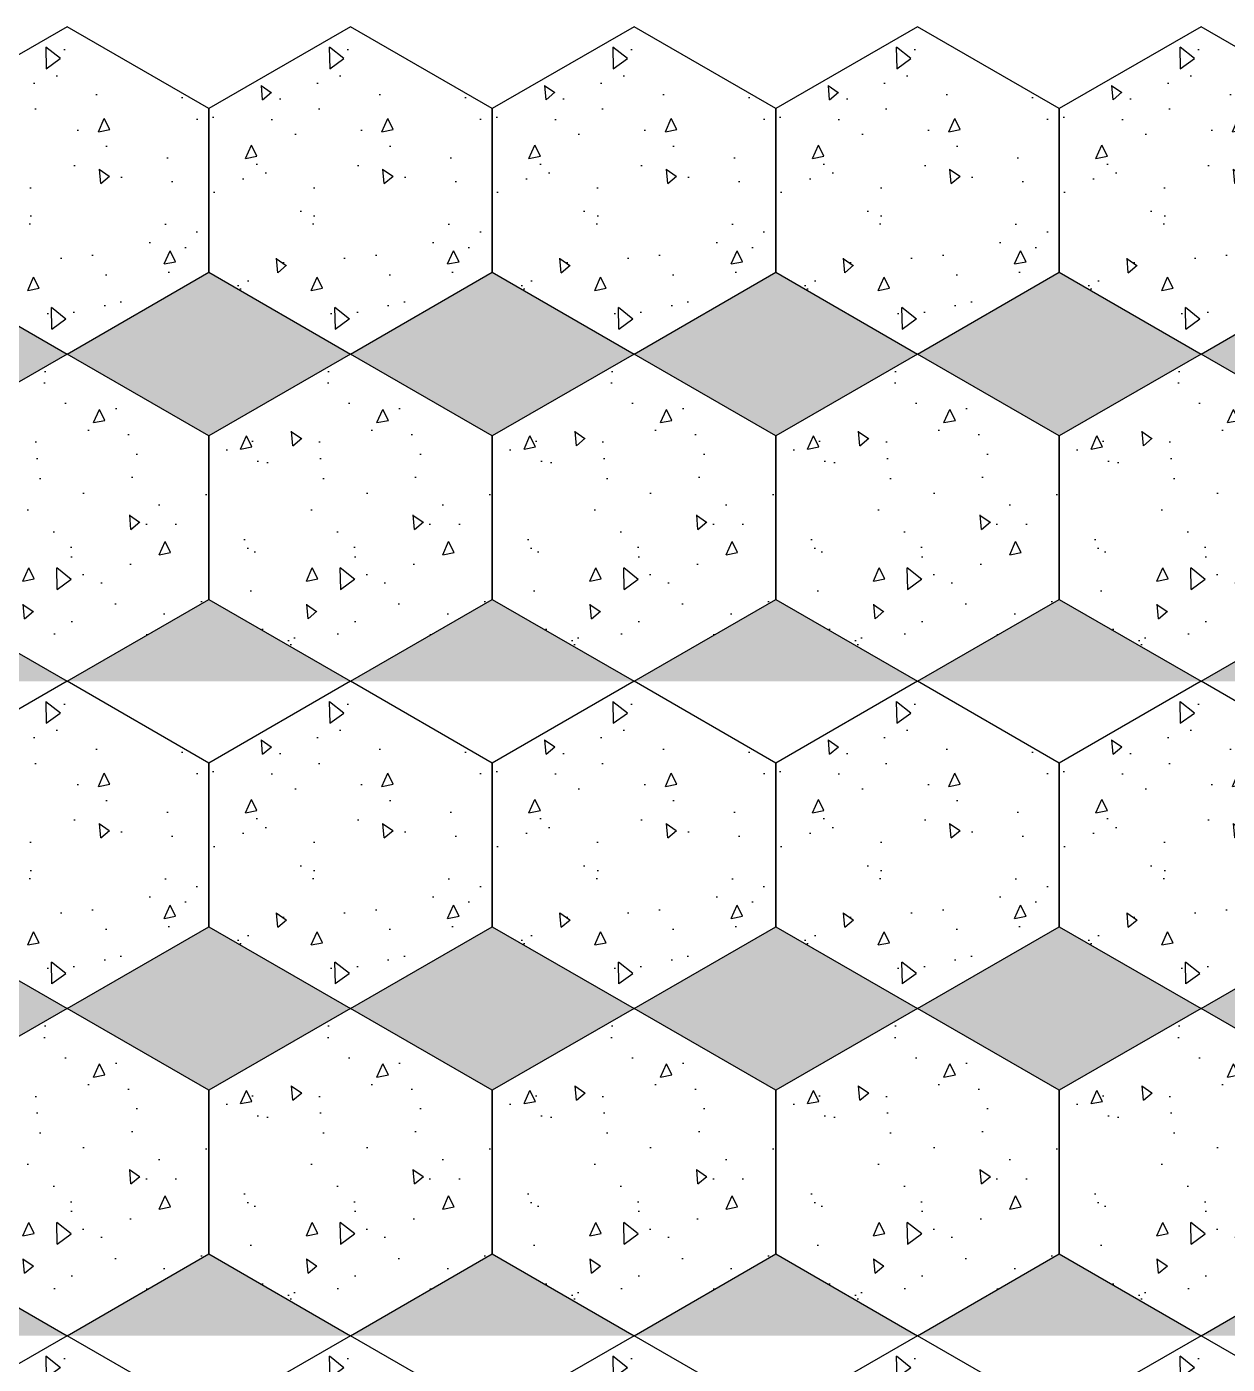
# Model space of a CAD drawing. Header units: millimetres. Extents: x 86441 to 190201, y 16532 to 98188.
# Drawn here: x 89844 to 90634, y 92223 to 93103 of the extents above; entities that cross this region are included whole.
import ezdxf

# ---------------------------------------------------------------- set-up
doc = ezdxf.new("R2010")
doc.units = ezdxf.units.MM
doc.header["$LTSCALE"] = 0.1

msp = doc.modelspace()

# ---------------------------------------------------------------- hatches: boundary and pattern name
at = {"true_color": 0xa19859, "transparency": 33554687}
h = msp.add_hatch(dxfattribs=at)
h.set_pattern_fill('AR-CONC', color=55, scale=0.5, angle=45)
h.set_pattern_definition([(95, (1492.54, 73824.57), (70.047325, 58.77669), [9.525, -104.775]), (40, (1492.54, 73824.57), (-80.00923, 55.08836), [7.62, -83.82029]), (145.45144, (1498.38, 73829.47), (-9.9619, 113.86505), [8.095, -89.04512]), (91.1842, (1474.58, 73842.53), (110.70512, 80.9767), [14.2875, -157.1625]), (141.63556, (1483.8, 73849.28), (-3.5433, 171.41338), [12.14251, -133.5678]), (36.18415, (1474.58, 73842.53), (-3.5433, 171.41338), [11.42998, -125.72987]), (66, (1488.05, 73847.024), (89.75999, 17.447575), [9.525, -104.775]), (11, (1488.05, 73847.02), (-43.26996, 86.9706), [7.62, -83.82]), (116.45145, (1495.53, 73848.48), (46.49003, 104.41817), [8.095, -89.04497]), (82.5, (1492.54, 73824.574), (-28.802735, 30.986707), [0, -82.804, 0, -85.09, 0, -84.1375]), (52.5, (1492.54, 73824.574), (-11.794864, 59.0435), [0, -48.514, 0, -80.899, 0, -32.0675]), (12.5, (1472.514, 73804.548), (49.963932, 45.913098), [0, -31.75, 0, -99.06, 0, -131.445]), (2.5, (1463.534, 73795.57), (43.381952, 61.361196), [0, -41.275, 0, -65.786, 0, -93.345])])
h.paths.add_polyline_path([(89776.71, 92725.99), (89870, 92672.13), (89963.28, 92725.99), (89963.28, 92833.71), (89870, 92887.56), (89776.71, 92833.71)])
h.paths.add_polyline_path([(89870, 92887.56), (89963.28, 92941.42), (89963.28, 93049.14), (89870, 93102.99), (89776.71, 93049.14), (89776.71, 92941.42)])
h = msp.add_hatch(dxfattribs=at)
h.set_pattern_fill('AR-CONC', color=55, scale=0.5, angle=45)
h.set_pattern_definition([(95, (1679.11, 73824.57), (70.047325, 58.77669), [9.525, -104.775]), (40, (1679.11, 73824.57), (-80.00923, 55.08836), [7.62, -83.82029]), (145.45144, (1684.945, 73829.47), (-9.9619, 113.86505), [8.095, -89.04512]), (91.1842, (1661.15, 73842.53), (110.70512, 80.9767), [14.2875, -157.1625]), (141.63556, (1670.37, 73849.28), (-3.5433, 171.41338), [12.14251, -133.5678]), (36.18415, (1661.15, 73842.53), (-3.5433, 171.41338), [11.42998, -125.72987]), (66, (1674.62, 73847.024), (89.75999, 17.447575), [9.525, -104.775]), (11, (1674.62, 73847.02), (-43.26996, 86.9706), [7.62, -83.82]), (116.45145, (1682.1, 73848.48), (46.49003, 104.41817), [8.095, -89.04497]), (82.5, (1679.108, 73824.574), (-28.802735, 30.986707), [0, -82.804, 0, -85.09, 0, -84.1375]), (52.5, (1679.11, 73824.574), (-11.794864, 59.0435), [0, -48.514, 0, -80.899, 0, -32.0675]), (12.5, (1659.082, 73804.548), (49.963932, 45.913098), [0, -31.75, 0, -99.06, 0, -131.445]), (2.5, (1650.1, 73795.57), (43.381952, 61.361196), [0, -41.275, 0, -65.786, 0, -93.345])])
h.paths.add_polyline_path([(89963.28, 92725.99), (90056.56, 92672.13), (90149.85, 92725.99), (90149.85, 92833.71), (90056.56, 92887.56), (89963.28, 92833.71)])
h.paths.add_polyline_path([(89963.28, 92941.42), (90056.56, 92887.56), (90149.85, 92941.42), (90149.85, 93049.14), (90056.56, 93102.99), (89963.28, 93049.14)])
h = msp.add_hatch(dxfattribs=at)
h.set_pattern_fill('AR-CONC', color=55, scale=0.5, angle=45)
h.set_pattern_definition([(95, (1865.676, 73824.57), (70.047325, 58.77669), [9.525, -104.775]), (40, (1865.68, 73824.57), (-80.00923, 55.08836), [7.62, -83.82029]), (145.45144, (1871.51, 73829.47), (-9.9619, 113.86505), [8.095, -89.04512]), (91.1842, (1847.72, 73842.53), (110.70512, 80.9767), [14.2875, -157.1625]), (141.63556, (1856.94, 73849.28), (-3.5433, 171.41338), [12.14251, -133.5678]), (36.18415, (1847.72, 73842.53), (-3.5433, 171.41338), [11.42998, -125.72987]), (66, (1861.185, 73847.024), (89.75999, 17.447575), [9.525, -104.775]), (11, (1861.19, 73847.02), (-43.26996, 86.9706), [7.62, -83.82]), (116.45145, (1868.665, 73848.48), (46.49003, 104.41817), [8.095, -89.04497]), (82.5, (1865.676, 73824.574), (-28.802735, 30.986707), [0, -82.804, 0, -85.09, 0, -84.1375]), (52.5, (1865.676, 73824.574), (-11.794864, 59.0435), [0, -48.514, 0, -80.899, 0, -32.0675]), (12.5, (1845.65, 73804.548), (49.963932, 45.913098), [0, -31.75, 0, -99.06, 0, -131.445]), (2.5, (1836.67, 73795.57), (43.381952, 61.361196), [0, -41.275, 0, -65.786, 0, -93.345])])
h.paths.add_polyline_path([(90149.85, 92725.99), (90243.13, 92672.13), (90336.42, 92725.99), (90336.42, 92833.71), (90243.13, 92887.56), (90149.85, 92833.71)])
h.paths.add_polyline_path([(90243.13, 92887.56), (90336.42, 92941.42), (90336.42, 93049.14), (90243.13, 93102.99), (90149.85, 93049.14), (90149.85, 92941.42)])
h = msp.add_hatch(dxfattribs=at)
h.set_pattern_fill('AR-CONC', color=55, scale=0.5, angle=45)
h.set_pattern_definition([(95, (2052.24, 73824.57), (70.047325, 58.77669), [9.525, -104.775]), (40, (2052.24, 73824.57), (-80.00923, 55.08836), [7.62, -83.82029]), (145.45144, (2058.08, 73829.47), (-9.9619, 113.86505), [8.095, -89.04512]), (91.1842, (2034.28, 73842.53), (110.70512, 80.9767), [14.2875, -157.1625]), (141.63556, (2043.51, 73849.28), (-3.5433, 171.41338), [12.14251, -133.5678]), (36.18415, (2034.28, 73842.53), (-3.5433, 171.41338), [11.42998, -125.72987]), (66, (2047.75, 73847.024), (89.75999, 17.447575), [9.525, -104.775]), (11, (2047.75, 73847.02), (-43.26996, 86.9706), [7.62, -83.82]), (116.45145, (2055.23, 73848.48), (46.49003, 104.41817), [8.095, -89.04497]), (82.5, (2052.243, 73824.574), (-28.802735, 30.986707), [0, -82.804, 0, -85.09, 0, -84.1375]), (52.5, (2052.243, 73824.574), (-11.794864, 59.0435), [0, -48.514, 0, -80.899, 0, -32.0675]), (12.5, (2032.217, 73804.548), (49.963932, 45.913098), [0, -31.75, 0, -99.06, 0, -131.445]), (2.5, (2023.237, 73795.57), (43.381952, 61.361196), [0, -41.275, 0, -65.786, 0, -93.345])])
h.paths.add_polyline_path([(90336.42, 92725.99), (90429.7, 92672.13), (90522.98, 92725.99), (90522.98, 92833.71), (90429.7, 92887.56), (90336.42, 92833.71)])
h.paths.add_polyline_path([(90336.42, 92941.42), (90429.7, 92887.56), (90522.98, 92941.42), (90522.98, 93049.14), (90429.7, 93102.99), (90336.42, 93049.14)])
h = msp.add_hatch(dxfattribs=at)
h.set_pattern_fill('AR-CONC', color=55, scale=0.5, angle=45)
h.set_pattern_definition([(95, (2238.81, 73824.57), (70.047325, 58.77669), [9.525, -104.775]), (40, (2238.81, 73824.57), (-80.00923, 55.08836), [7.62, -83.82029]), (145.45144, (2244.65, 73829.47), (-9.9619, 113.86505), [8.095, -89.04512]), (91.1842, (2220.85, 73842.53), (110.70512, 80.9767), [14.2875, -157.1625]), (141.63556, (2230.08, 73849.28), (-3.5433, 171.41338), [12.14251, -133.5678]), (36.18415, (2220.85, 73842.53), (-3.5433, 171.41338), [11.42998, -125.72987]), (66, (2234.32, 73847.024), (89.75999, 17.447575), [9.525, -104.775]), (11, (2234.32, 73847.02), (-43.26996, 86.9706), [7.62, -83.82]), (116.45145, (2241.8, 73848.48), (46.49003, 104.41817), [8.095, -89.04497]), (82.5, (2238.81, 73824.574), (-28.802735, 30.986707), [0, -82.804, 0, -85.09, 0, -84.1375]), (52.5, (2238.81, 73824.574), (-11.794864, 59.0435), [0, -48.514, 0, -80.899, 0, -32.0675]), (12.5, (2218.785, 73804.548), (49.963932, 45.913098), [0, -31.75, 0, -99.06, 0, -131.445]), (2.5, (2209.804, 73795.57), (43.381952, 61.361196), [0, -41.275, 0, -65.786, 0, -93.345])])
h.paths.add_polyline_path([(90522.98, 92725.99), (90616.27, 92672.13), (90709.55, 92725.99), (90709.55, 92833.71), (90616.27, 92887.56), (90522.98, 92833.71)])
h.paths.add_polyline_path([(90616.27, 92887.56), (90709.55, 92941.42), (90709.55, 93049.14), (90616.27, 93102.99), (90522.98, 93049.14), (90522.98, 92941.42)])
at = {"true_color": 0xffffff, "transparency": 33554687}
h = msp.add_hatch(color=7, dxfattribs=at)
h.dxf.hatch_style = 1
h.set_gradient(color1=(114, 89, 52), color2=(161, 152, 89))
h.paths.add_polyline_path([(89776.71, 92941.42), (89683.43, 92887.56), (89776.71, 92833.71), (89870, 92887.56)])
h.paths.add_polyline_path([(89776.71, 92725.99), (89683.43, 92672.13), (89870, 92672.13)])
h = msp.add_hatch(color=7, dxfattribs=at)
h.dxf.hatch_style = 1
h.set_gradient(color1=(114, 89, 52), color2=(161, 152, 89))
h.paths.add_polyline_path([(90056.56, 92887.56), (89963.28, 92941.42), (89870, 92887.56), (89963.28, 92833.71)])
h.paths.add_polyline_path([(89963.28, 92725.99), (89870, 92672.13), (90056.56, 92672.13)])
h = msp.add_hatch(color=7, dxfattribs=at)
h.dxf.hatch_style = 1
h.set_gradient(color1=(114, 89, 52), color2=(161, 152, 89))
h.paths.add_polyline_path([(90149.85, 92941.42), (90056.56, 92887.56), (90149.85, 92833.71), (90243.13, 92887.56)])
h.paths.add_polyline_path([(90149.85, 92725.99), (90056.56, 92672.13), (90243.13, 92672.13)])
h = msp.add_hatch(color=7, dxfattribs=at)
h.dxf.hatch_style = 1
h.set_gradient(color1=(114, 89, 52), color2=(161, 152, 89))
h.paths.add_polyline_path([(90429.7, 92887.56), (90336.42, 92941.42), (90243.13, 92887.56), (90336.42, 92833.71)])
h.paths.add_polyline_path([(90336.42, 92725.99), (90243.13, 92672.13), (90429.7, 92672.13)])
h = msp.add_hatch(color=7, dxfattribs=at)
h.dxf.hatch_style = 1
h.set_gradient(color1=(114, 89, 52), color2=(161, 152, 89))
h.paths.add_polyline_path([(90522.98, 92941.42), (90429.7, 92887.56), (90522.98, 92833.71), (90616.27, 92887.56)])
h.paths.add_polyline_path([(90522.98, 92725.99), (90429.7, 92672.13), (90616.27, 92672.13)])
h = msp.add_hatch(color=7, dxfattribs=at)
h.dxf.hatch_style = 1
h.set_gradient(color1=(114, 89, 52), color2=(161, 152, 89))
h.paths.add_polyline_path([(90802.83, 92887.56), (90709.55, 92941.42), (90616.27, 92887.56), (90709.55, 92833.71)])
h.paths.add_polyline_path([(90709.55, 92725.99), (90616.27, 92672.13), (90802.83, 92672.13)])
at = {"true_color": 0xa19859, "transparency": 33554687}
h = msp.add_hatch(dxfattribs=at)
h.set_pattern_fill('AR-CONC', color=55, scale=0.5, angle=45)
h.set_pattern_definition([(95, (1492.54, 73393.714), (70.047325, 58.77669), [9.525, -104.775]), (40, (1492.54, 73393.71), (-80.00923, 55.08836), [7.62, -83.82029]), (145.45144, (1498.38, 73398.61), (-9.9619, 113.86505), [8.095, -89.04512]), (91.1842, (1474.58, 73411.67), (110.70512, 80.9767), [14.2875, -157.1625]), (141.63556, (1483.8, 73418.42), (-3.5433, 171.41338), [12.14251, -133.5678]), (36.18415, (1474.58, 73411.67), (-3.5433, 171.41338), [11.42998, -125.72987]), (66, (1488.05, 73416.165), (89.75999, 17.447575), [9.525, -104.775]), (11, (1488.05, 73416.165), (-43.26996, 86.9706), [7.62, -83.82]), (116.45145, (1495.53, 73417.62), (46.49003, 104.41817), [8.095, -89.04497]), (82.5, (1492.54, 73393.714), (-28.802735, 30.986707), [0, -82.804, 0, -85.09, 0, -84.1375]), (52.5, (1492.54, 73393.714), (-11.794864, 59.0435), [0, -48.514, 0, -80.899, 0, -32.0675]), (12.5, (1472.514, 73373.69), (49.963932, 45.913098), [0, -31.75, 0, -99.06, 0, -131.445]), (2.5, (1463.534, 73364.71), (43.381952, 61.361196), [0, -41.275, 0, -65.786, 0, -93.345])])
h.paths.add_polyline_path([(89776.71, 92295.13), (89870, 92241.27), (89963.28, 92295.13), (89963.28, 92402.85), (89870, 92456.7), (89776.71, 92402.85)])
h.paths.add_polyline_path([(89776.71, 92510.56), (89870, 92456.7), (89963.28, 92510.56), (89963.28, 92618.28), (89870, 92672.13), (89776.71, 92618.28)])
h = msp.add_hatch(dxfattribs=at)
h.set_pattern_fill('AR-CONC', color=55, scale=0.5, angle=45)
h.set_pattern_definition([(95, (1679.11, 73393.714), (70.047325, 58.77669), [9.525, -104.775]), (40, (1679.11, 73393.71), (-80.00923, 55.08836), [7.62, -83.82029]), (145.45144, (1684.945, 73398.61), (-9.9619, 113.86505), [8.095, -89.04512]), (91.1842, (1661.15, 73411.67), (110.70512, 80.9767), [14.2875, -157.1625]), (141.63556, (1670.37, 73418.42), (-3.5433, 171.41338), [12.14251, -133.5678]), (36.18415, (1661.15, 73411.67), (-3.5433, 171.41338), [11.42998, -125.72987]), (66, (1674.62, 73416.165), (89.75999, 17.447575), [9.525, -104.775]), (11, (1674.62, 73416.165), (-43.26996, 86.9706), [7.62, -83.82]), (116.45145, (1682.1, 73417.62), (46.49003, 104.41817), [8.095, -89.04497]), (82.5, (1679.108, 73393.714), (-28.802735, 30.986707), [0, -82.804, 0, -85.09, 0, -84.1375]), (52.5, (1679.11, 73393.714), (-11.794864, 59.0435), [0, -48.514, 0, -80.899, 0, -32.0675]), (12.5, (1659.082, 73373.69), (49.963932, 45.913098), [0, -31.75, 0, -99.06, 0, -131.445]), (2.5, (1650.1, 73364.71), (43.381952, 61.361196), [0, -41.275, 0, -65.786, 0, -93.345])])
h.paths.add_polyline_path([(89963.28, 92295.13), (90056.56, 92241.27), (90149.85, 92295.13), (90149.85, 92402.85), (90056.56, 92456.7), (89963.28, 92402.85)])
h.paths.add_polyline_path([(89963.28, 92510.56), (90056.56, 92456.7), (90149.85, 92510.56), (90149.85, 92618.28), (90056.56, 92672.13), (89963.28, 92618.28)])
h = msp.add_hatch(dxfattribs=at)
h.set_pattern_fill('AR-CONC', color=55, scale=0.5, angle=45)
h.set_pattern_definition([(95, (1865.676, 73393.714), (70.047325, 58.77669), [9.525, -104.775]), (40, (1865.68, 73393.71), (-80.00923, 55.08836), [7.62, -83.82029]), (145.45144, (1871.51, 73398.61), (-9.9619, 113.86505), [8.095, -89.04512]), (91.1842, (1847.72, 73411.67), (110.70512, 80.9767), [14.2875, -157.1625]), (141.63556, (1856.94, 73418.42), (-3.5433, 171.41338), [12.14251, -133.5678]), (36.18415, (1847.72, 73411.67), (-3.5433, 171.41338), [11.42998, -125.72987]), (66, (1861.185, 73416.165), (89.75999, 17.447575), [9.525, -104.775]), (11, (1861.19, 73416.165), (-43.26996, 86.9706), [7.62, -83.82]), (116.45145, (1868.665, 73417.62), (46.49003, 104.41817), [8.095, -89.04497]), (82.5, (1865.676, 73393.714), (-28.802735, 30.986707), [0, -82.804, 0, -85.09, 0, -84.1375]), (52.5, (1865.676, 73393.714), (-11.794864, 59.0435), [0, -48.514, 0, -80.899, 0, -32.0675]), (12.5, (1845.65, 73373.69), (49.963932, 45.913098), [0, -31.75, 0, -99.06, 0, -131.445]), (2.5, (1836.67, 73364.71), (43.381952, 61.361196), [0, -41.275, 0, -65.786, 0, -93.345])])
h.paths.add_polyline_path([(90149.85, 92295.13), (90243.13, 92241.27), (90336.42, 92295.13), (90336.42, 92402.85), (90243.13, 92456.7), (90149.85, 92402.85)])
h.paths.add_polyline_path([(90149.85, 92510.56), (90243.13, 92456.7), (90336.42, 92510.56), (90336.42, 92618.28), (90243.13, 92672.13), (90149.85, 92618.28)])
h = msp.add_hatch(dxfattribs=at)
h.set_pattern_fill('AR-CONC', color=55, scale=0.5, angle=45)
h.set_pattern_definition([(95, (2052.24, 73393.714), (70.047325, 58.77669), [9.525, -104.775]), (40, (2052.24, 73393.71), (-80.00923, 55.08836), [7.62, -83.82029]), (145.45144, (2058.08, 73398.61), (-9.9619, 113.86505), [8.095, -89.04512]), (91.1842, (2034.28, 73411.67), (110.70512, 80.9767), [14.2875, -157.1625]), (141.63556, (2043.51, 73418.42), (-3.5433, 171.41338), [12.14251, -133.5678]), (36.18415, (2034.28, 73411.67), (-3.5433, 171.41338), [11.42998, -125.72987]), (66, (2047.75, 73416.165), (89.75999, 17.447575), [9.525, -104.775]), (11, (2047.75, 73416.165), (-43.26996, 86.9706), [7.62, -83.82]), (116.45145, (2055.23, 73417.62), (46.49003, 104.41817), [8.095, -89.04497]), (82.5, (2052.243, 73393.714), (-28.802735, 30.986707), [0, -82.804, 0, -85.09, 0, -84.1375]), (52.5, (2052.243, 73393.714), (-11.794864, 59.0435), [0, -48.514, 0, -80.899, 0, -32.0675]), (12.5, (2032.217, 73373.69), (49.963932, 45.913098), [0, -31.75, 0, -99.06, 0, -131.445]), (2.5, (2023.237, 73364.71), (43.381952, 61.361196), [0, -41.275, 0, -65.786, 0, -93.345])])
h.paths.add_polyline_path([(90336.42, 92295.13), (90429.7, 92241.27), (90522.98, 92295.13), (90522.98, 92402.85), (90429.7, 92456.7), (90336.42, 92402.85)])
h.paths.add_polyline_path([(90336.42, 92510.56), (90429.7, 92456.7), (90522.98, 92510.56), (90522.98, 92618.28), (90429.7, 92672.13), (90336.42, 92618.28)])
h = msp.add_hatch(dxfattribs=at)
h.set_pattern_fill('AR-CONC', color=55, scale=0.5, angle=45)
h.set_pattern_definition([(95, (2238.81, 73393.714), (70.047325, 58.77669), [9.525, -104.775]), (40, (2238.81, 73393.71), (-80.00923, 55.08836), [7.62, -83.82029]), (145.45144, (2244.65, 73398.61), (-9.9619, 113.86505), [8.095, -89.04512]), (91.1842, (2220.85, 73411.67), (110.70512, 80.9767), [14.2875, -157.1625]), (141.63556, (2230.08, 73418.42), (-3.5433, 171.41338), [12.14251, -133.5678]), (36.18415, (2220.85, 73411.67), (-3.5433, 171.41338), [11.42998, -125.72987]), (66, (2234.32, 73416.165), (89.75999, 17.447575), [9.525, -104.775]), (11, (2234.32, 73416.165), (-43.26996, 86.9706), [7.62, -83.82]), (116.45145, (2241.8, 73417.62), (46.49003, 104.41817), [8.095, -89.04497]), (82.5, (2238.81, 73393.714), (-28.802735, 30.986707), [0, -82.804, 0, -85.09, 0, -84.1375]), (52.5, (2238.81, 73393.714), (-11.794864, 59.0435), [0, -48.514, 0, -80.899, 0, -32.0675]), (12.5, (2218.785, 73373.69), (49.963932, 45.913098), [0, -31.75, 0, -99.06, 0, -131.445]), (2.5, (2209.804, 73364.71), (43.381952, 61.361196), [0, -41.275, 0, -65.786, 0, -93.345])])
h.paths.add_polyline_path([(90522.98, 92295.13), (90616.27, 92241.27), (90709.55, 92295.13), (90709.55, 92402.85), (90616.27, 92456.7), (90522.98, 92402.85)])
h.paths.add_polyline_path([(90522.98, 92510.56), (90616.27, 92456.7), (90709.55, 92510.56), (90709.55, 92618.28), (90616.27, 92672.13), (90522.98, 92618.28)])
at = {"true_color": 0xffffff, "transparency": 33554687}
h = msp.add_hatch(color=7, dxfattribs=at)
h.dxf.hatch_style = 1
h.set_gradient(color1=(114, 89, 52), color2=(161, 152, 89))
h.paths.add_polyline_path([(89776.71, 92510.56), (89683.43, 92456.7), (89776.71, 92402.85), (89870, 92456.7)])
h.paths.add_polyline_path([(89776.71, 92295.13), (89683.43, 92241.27), (89870, 92241.27)])
h = msp.add_hatch(color=7, dxfattribs=at)
h.dxf.hatch_style = 1
h.set_gradient(color1=(114, 89, 52), color2=(161, 152, 89))
h.paths.add_polyline_path([(90056.56, 92456.7), (89963.28, 92510.56), (89870, 92456.7), (89963.28, 92402.85)])
h.paths.add_polyline_path([(89963.28, 92295.13), (89870, 92241.27), (90056.56, 92241.27)])
h = msp.add_hatch(color=7, dxfattribs=at)
h.dxf.hatch_style = 1
h.set_gradient(color1=(114, 89, 52), color2=(161, 152, 89))
h.paths.add_polyline_path([(90149.85, 92510.56), (90056.56, 92456.7), (90149.85, 92402.85), (90243.13, 92456.7)])
h.paths.add_polyline_path([(90149.85, 92295.13), (90056.56, 92241.27), (90243.13, 92241.27)])
h = msp.add_hatch(color=7, dxfattribs=at)
h.dxf.hatch_style = 1
h.set_gradient(color1=(114, 89, 52), color2=(161, 152, 89))
h.paths.add_polyline_path([(90429.7, 92456.7), (90336.42, 92510.56), (90243.13, 92456.7), (90336.42, 92402.85)])
h.paths.add_polyline_path([(90336.42, 92295.13), (90243.13, 92241.27), (90429.7, 92241.27)])
h = msp.add_hatch(color=7, dxfattribs=at)
h.dxf.hatch_style = 1
h.set_gradient(color1=(114, 89, 52), color2=(161, 152, 89))
h.paths.add_polyline_path([(90522.98, 92510.56), (90429.7, 92456.7), (90522.98, 92402.85), (90616.27, 92456.7)])
h.paths.add_polyline_path([(90522.98, 92295.13), (90429.7, 92241.27), (90616.27, 92241.27)])
h = msp.add_hatch(color=7, dxfattribs=at)
h.dxf.hatch_style = 1
h.set_gradient(color1=(114, 89, 52), color2=(161, 152, 89))
h.paths.add_polyline_path([(90802.83, 92456.7), (90709.55, 92510.56), (90616.27, 92456.7), (90709.55, 92402.85)])
h.paths.add_polyline_path([(90709.55, 92295.13), (90616.27, 92241.27), (90802.83, 92241.27)])
at = {"true_color": 0xa19859, "transparency": 33554687}
h = msp.add_hatch(dxfattribs=at)
h.set_pattern_fill('AR-CONC', color=55, scale=0.5, angle=45)
h.set_pattern_definition([(95, (1492.54, 72962.855), (70.047325, 58.77669), [9.525, -104.775]), (40, (1492.54, 72962.855), (-80.00923, 55.08836), [7.62, -83.82029]), (145.45144, (1498.38, 72967.75), (-9.9619, 113.86505), [8.095, -89.04512]), (91.1842, (1474.58, 72980.82), (110.70512, 80.9767), [14.2875, -157.1625]), (141.63556, (1483.8, 72987.56), (-3.5433, 171.41338), [12.14251, -133.5678]), (36.18415, (1474.58, 72980.82), (-3.5433, 171.41338), [11.42998, -125.72987]), (66, (1488.05, 72985.306), (89.75999, 17.447575), [9.525, -104.775]), (11, (1488.05, 72985.31), (-43.26996, 86.9706), [7.62, -83.82]), (116.45145, (1495.53, 72986.76), (46.49003, 104.41817), [8.095, -89.04497]), (82.5, (1492.54, 72962.855), (-28.802735, 30.986707), [0, -82.804, 0, -85.09, 0, -84.1375]), (52.5, (1492.54, 72962.855), (-11.794864, 59.0435), [0, -48.514, 0, -80.899, 0, -32.0675]), (12.5, (1472.514, 72942.83), (49.963932, 45.913098), [0, -31.75, 0, -99.06, 0, -131.445]), (2.5, (1463.534, 72933.85), (43.381952, 61.361196), [0, -41.275, 0, -65.786, 0, -93.345])])
h.paths.add_polyline_path([(89776.71, 91864.27), (89870, 91810.42), (89963.28, 91864.27), (89963.28, 91971.99), (89870, 92025.84), (89776.71, 91971.99)])
h.paths.add_polyline_path([(89776.71, 92079.7), (89870, 92025.84), (89963.28, 92079.7), (89963.28, 92187.42), (89870, 92241.27), (89776.71, 92187.42)])
h = msp.add_hatch(dxfattribs=at)
h.set_pattern_fill('AR-CONC', color=55, scale=0.5, angle=45)
h.set_pattern_definition([(95, (1679.11, 72962.855), (70.047325, 58.77669), [9.525, -104.775]), (40, (1679.11, 72962.855), (-80.00923, 55.08836), [7.62, -83.82029]), (145.45144, (1684.945, 72967.75), (-9.9619, 113.86505), [8.095, -89.04512]), (91.1842, (1661.15, 72980.82), (110.70512, 80.9767), [14.2875, -157.1625]), (141.63556, (1670.37, 72987.56), (-3.5433, 171.41338), [12.14251, -133.5678]), (36.18415, (1661.15, 72980.82), (-3.5433, 171.41338), [11.42998, -125.72987]), (66, (1674.62, 72985.306), (89.75999, 17.447575), [9.525, -104.775]), (11, (1674.62, 72985.31), (-43.26996, 86.9706), [7.62, -83.82]), (116.45145, (1682.1, 72986.76), (46.49003, 104.41817), [8.095, -89.04497]), (82.5, (1679.108, 72962.855), (-28.802735, 30.986707), [0, -82.804, 0, -85.09, 0, -84.1375]), (52.5, (1679.11, 72962.855), (-11.794864, 59.0435), [0, -48.514, 0, -80.899, 0, -32.0675]), (12.5, (1659.082, 72942.83), (49.963932, 45.913098), [0, -31.75, 0, -99.06, 0, -131.445]), (2.5, (1650.1, 72933.85), (43.381952, 61.361196), [0, -41.275, 0, -65.786, 0, -93.345])])
h.paths.add_polyline_path([(89963.28, 91864.27), (90056.56, 91810.42), (90149.85, 91864.27), (90149.85, 91971.99), (90056.56, 92025.84), (89963.28, 91971.99)])
h.paths.add_polyline_path([(89963.28, 92079.7), (90056.56, 92025.84), (90149.85, 92079.7), (90149.85, 92187.42), (90056.56, 92241.27), (89963.28, 92187.42)])
h = msp.add_hatch(dxfattribs=at)
h.set_pattern_fill('AR-CONC', color=55, scale=0.5, angle=45)
h.set_pattern_definition([(95, (1865.676, 72962.855), (70.047325, 58.77669), [9.525, -104.775]), (40, (1865.68, 72962.855), (-80.00923, 55.08836), [7.62, -83.82029]), (145.45144, (1871.51, 72967.75), (-9.9619, 113.86505), [8.095, -89.04512]), (91.1842, (1847.72, 72980.82), (110.70512, 80.9767), [14.2875, -157.1625]), (141.63556, (1856.94, 72987.56), (-3.5433, 171.41338), [12.14251, -133.5678]), (36.18415, (1847.72, 72980.82), (-3.5433, 171.41338), [11.42998, -125.72987]), (66, (1861.185, 72985.306), (89.75999, 17.447575), [9.525, -104.775]), (11, (1861.19, 72985.31), (-43.26996, 86.9706), [7.62, -83.82]), (116.45145, (1868.665, 72986.76), (46.49003, 104.41817), [8.095, -89.04497]), (82.5, (1865.676, 72962.855), (-28.802735, 30.986707), [0, -82.804, 0, -85.09, 0, -84.1375]), (52.5, (1865.676, 72962.855), (-11.794864, 59.0435), [0, -48.514, 0, -80.899, 0, -32.0675]), (12.5, (1845.65, 72942.83), (49.963932, 45.913098), [0, -31.75, 0, -99.06, 0, -131.445]), (2.5, (1836.67, 72933.85), (43.381952, 61.361196), [0, -41.275, 0, -65.786, 0, -93.345])])
h.paths.add_polyline_path([(90149.85, 91864.27), (90243.13, 91810.42), (90336.42, 91864.27), (90336.42, 91971.99), (90243.13, 92025.84), (90149.85, 91971.99)])
h.paths.add_polyline_path([(90149.85, 92079.7), (90243.13, 92025.84), (90336.42, 92079.7), (90336.42, 92187.42), (90243.13, 92241.27), (90149.85, 92187.42)])
h = msp.add_hatch(dxfattribs=at)
h.set_pattern_fill('AR-CONC', color=55, scale=0.5, angle=45)
h.set_pattern_definition([(95, (2052.24, 72962.855), (70.047325, 58.77669), [9.525, -104.775]), (40, (2052.24, 72962.855), (-80.00923, 55.08836), [7.62, -83.82029]), (145.45144, (2058.08, 72967.75), (-9.9619, 113.86505), [8.095, -89.04512]), (91.1842, (2034.28, 72980.82), (110.70512, 80.9767), [14.2875, -157.1625]), (141.63556, (2043.51, 72987.56), (-3.5433, 171.41338), [12.14251, -133.5678]), (36.18415, (2034.28, 72980.82), (-3.5433, 171.41338), [11.42998, -125.72987]), (66, (2047.75, 72985.306), (89.75999, 17.447575), [9.525, -104.775]), (11, (2047.75, 72985.31), (-43.26996, 86.9706), [7.62, -83.82]), (116.45145, (2055.23, 72986.76), (46.49003, 104.41817), [8.095, -89.04497]), (82.5, (2052.243, 72962.855), (-28.802735, 30.986707), [0, -82.804, 0, -85.09, 0, -84.1375]), (52.5, (2052.243, 72962.855), (-11.794864, 59.0435), [0, -48.514, 0, -80.899, 0, -32.0675]), (12.5, (2032.217, 72942.83), (49.963932, 45.913098), [0, -31.75, 0, -99.06, 0, -131.445]), (2.5, (2023.237, 72933.85), (43.381952, 61.361196), [0, -41.275, 0, -65.786, 0, -93.345])])
h.paths.add_polyline_path([(90336.42, 91864.27), (90429.7, 91810.42), (90522.98, 91864.27), (90522.98, 91971.99), (90429.7, 92025.84), (90336.42, 91971.99)])
h.paths.add_polyline_path([(90336.42, 92079.7), (90429.7, 92025.84), (90522.98, 92079.7), (90522.98, 92187.42), (90429.7, 92241.27), (90336.42, 92187.42)])
h = msp.add_hatch(dxfattribs=at)
h.set_pattern_fill('AR-CONC', color=55, scale=0.5, angle=45)
h.set_pattern_definition([(95, (2238.81, 72962.855), (70.047325, 58.77669), [9.525, -104.775]), (40, (2238.81, 72962.855), (-80.00923, 55.08836), [7.62, -83.82029]), (145.45144, (2244.65, 72967.75), (-9.9619, 113.86505), [8.095, -89.04512]), (91.1842, (2220.85, 72980.82), (110.70512, 80.9767), [14.2875, -157.1625]), (141.63556, (2230.08, 72987.56), (-3.5433, 171.41338), [12.14251, -133.5678]), (36.18415, (2220.85, 72980.82), (-3.5433, 171.41338), [11.42998, -125.72987]), (66, (2234.32, 72985.306), (89.75999, 17.447575), [9.525, -104.775]), (11, (2234.32, 72985.31), (-43.26996, 86.9706), [7.62, -83.82]), (116.45145, (2241.8, 72986.76), (46.49003, 104.41817), [8.095, -89.04497]), (82.5, (2238.81, 72962.855), (-28.802735, 30.986707), [0, -82.804, 0, -85.09, 0, -84.1375]), (52.5, (2238.81, 72962.855), (-11.794864, 59.0435), [0, -48.514, 0, -80.899, 0, -32.0675]), (12.5, (2218.785, 72942.83), (49.963932, 45.913098), [0, -31.75, 0, -99.06, 0, -131.445]), (2.5, (2209.804, 72933.85), (43.381952, 61.361196), [0, -41.275, 0, -65.786, 0, -93.345])])
h.paths.add_polyline_path([(90522.98, 91864.27), (90616.27, 91810.42), (90709.55, 91864.27), (90709.55, 91971.99), (90616.27, 92025.84), (90522.98, 91971.99)])
h.paths.add_polyline_path([(90522.98, 92079.7), (90616.27, 92025.84), (90709.55, 92079.7), (90709.55, 92187.42), (90616.27, 92241.27), (90522.98, 92187.42)])

# ---------------------------------------------------------------- linework, layer by layer
at = {"color": 7, "true_color": 0xffffff, "transparency": 33554687}
for points in [[(89870, 93102.99), (89776.71, 93049.14), (89776.71, 92941.42), (89870, 92887.56), (89963.28, 92941.42), (89963.28, 93049.14), (89870, 93102.99)], [(89870, 93102.99), (89776.71, 93049.14), (89776.71, 92941.42), (89870, 92887.56), (89963.28, 92941.42), (89963.28, 93049.14), (89870, 93102.99)], [(90056.56, 93102.99), (89963.28, 93049.14), (89963.28, 92941.42), (90056.56, 92887.56), (90149.85, 92941.42), (90149.85, 93049.14), (90056.56, 93102.99)], [(90056.56, 93102.99), (89963.28, 93049.14), (89963.28, 92941.42), (90056.56, 92887.56), (90149.85, 92941.42), (90149.85, 93049.14), (90056.56, 93102.99)], [(90243.13, 93102.99), (90149.85, 93049.14), (90149.85, 92941.42), (90243.13, 92887.56), (90336.42, 92941.42), (90336.42, 93049.14), (90243.13, 93102.99)], [(90243.13, 93102.99), (90149.85, 93049.14), (90149.85, 92941.42), (90243.13, 92887.56), (90336.42, 92941.42), (90336.42, 93049.14), (90243.13, 93102.99)], [(90429.7, 93102.99), (90336.42, 93049.14), (90336.42, 92941.42), (90429.7, 92887.56), (90522.98, 92941.42), (90522.98, 93049.14), (90429.7, 93102.99)], [(90429.7, 93102.99), (90336.42, 93049.14), (90336.42, 92941.42), (90429.7, 92887.56), (90522.98, 92941.42), (90522.98, 93049.14), (90429.7, 93102.99)], [(90616.27, 93102.99), (90522.98, 93049.14), (90522.98, 92941.42), (90616.27, 92887.56), (90709.55, 92941.42), (90709.55, 93049.14), (90616.27, 93102.99)], [(90616.27, 93102.99), (90522.98, 93049.14), (90522.98, 92941.42), (90616.27, 92887.56), (90709.55, 92941.42), (90709.55, 93049.14), (90616.27, 93102.99)], [(89870, 92887.56), (89776.71, 92833.71), (89776.71, 92725.99), (89870, 92672.13), (89963.28, 92725.99), (89963.28, 92833.71), (89870, 92887.56)], [(89870, 92887.56), (89776.71, 92833.71), (89776.71, 92725.99), (89870, 92672.13), (89963.28, 92725.99), (89963.28, 92833.71), (89870, 92887.56)], [(90056.56, 92887.56), (89963.28, 92833.71), (89963.28, 92725.99), (90056.56, 92672.13), (90149.85, 92725.99), (90149.85, 92833.71), (90056.56, 92887.56)], [(90056.56, 92887.56), (89963.28, 92833.71), (89963.28, 92725.99), (90056.56, 92672.13), (90149.85, 92725.99), (90149.85, 92833.71), (90056.56, 92887.56)], [(90243.13, 92887.56), (90149.85, 92833.71), (90149.85, 92725.99), (90243.13, 92672.13), (90336.42, 92725.99), (90336.42, 92833.71), (90243.13, 92887.56)], [(90243.13, 92887.56), (90149.85, 92833.71), (90149.85, 92725.99), (90243.13, 92672.13), (90336.42, 92725.99), (90336.42, 92833.71), (90243.13, 92887.56)], [(90429.7, 92887.56), (90336.42, 92833.71), (90336.42, 92725.99), (90429.7, 92672.13), (90522.98, 92725.99), (90522.98, 92833.71), (90429.7, 92887.56)], [(90429.7, 92887.56), (90336.42, 92833.71), (90336.42, 92725.99), (90429.7, 92672.13), (90522.98, 92725.99), (90522.98, 92833.71), (90429.7, 92887.56)], [(90616.27, 92887.56), (90522.98, 92833.71), (90522.98, 92725.99), (90616.27, 92672.13), (90709.55, 92725.99), (90709.55, 92833.71), (90616.27, 92887.56)], [(90616.27, 92887.56), (90522.98, 92833.71), (90522.98, 92725.99), (90616.27, 92672.13), (90709.55, 92725.99), (90709.55, 92833.71), (90616.27, 92887.56)], [(89870, 92672.13), (89776.71, 92618.28), (89776.71, 92510.56), (89870, 92456.7), (89963.28, 92510.56), (89963.28, 92618.28), (89870, 92672.13)], [(89870, 92672.13), (89776.71, 92618.28), (89776.71, 92510.56), (89870, 92456.7), (89963.28, 92510.56), (89963.28, 92618.28), (89870, 92672.13)], [(90056.56, 92672.13), (89963.28, 92618.28), (89963.28, 92510.56), (90056.56, 92456.7), (90149.85, 92510.56), (90149.85, 92618.28), (90056.56, 92672.13)], [(90056.56, 92672.13), (89963.28, 92618.28), (89963.28, 92510.56), (90056.56, 92456.7), (90149.85, 92510.56), (90149.85, 92618.28), (90056.56, 92672.13)], [(90243.13, 92672.13), (90149.85, 92618.28), (90149.85, 92510.56), (90243.13, 92456.7), (90336.42, 92510.56), (90336.42, 92618.28), (90243.13, 92672.13)], [(90243.13, 92672.13), (90149.85, 92618.28), (90149.85, 92510.56), (90243.13, 92456.7), (90336.42, 92510.56), (90336.42, 92618.28), (90243.13, 92672.13)], [(90429.7, 92672.13), (90336.42, 92618.28), (90336.42, 92510.56), (90429.7, 92456.7), (90522.98, 92510.56), (90522.98, 92618.28), (90429.7, 92672.13)], [(90429.7, 92672.13), (90336.42, 92618.28), (90336.42, 92510.56), (90429.7, 92456.7), (90522.98, 92510.56), (90522.98, 92618.28), (90429.7, 92672.13)], [(90616.27, 92672.13), (90522.98, 92618.28), (90522.98, 92510.56), (90616.27, 92456.7), (90709.55, 92510.56), (90709.55, 92618.28), (90616.27, 92672.13)], [(90616.27, 92672.13), (90522.98, 92618.28), (90522.98, 92510.56), (90616.27, 92456.7), (90709.55, 92510.56), (90709.55, 92618.28), (90616.27, 92672.13)], [(89870, 92456.7), (89776.71, 92402.85), (89776.71, 92295.13), (89870, 92241.27), (89963.28, 92295.13), (89963.28, 92402.85), (89870, 92456.7)], [(89870, 92456.7), (89776.71, 92402.85), (89776.71, 92295.13), (89870, 92241.27), (89963.28, 92295.13), (89963.28, 92402.85), (89870, 92456.7)], [(90056.56, 92456.7), (89963.28, 92402.85), (89963.28, 92295.13), (90056.56, 92241.27), (90149.85, 92295.13), (90149.85, 92402.85), (90056.56, 92456.7)], [(90056.56, 92456.7), (89963.28, 92402.85), (89963.28, 92295.13), (90056.56, 92241.27), (90149.85, 92295.13), (90149.85, 92402.85), (90056.56, 92456.7)], [(90243.13, 92456.7), (90149.85, 92402.85), (90149.85, 92295.13), (90243.13, 92241.27), (90336.42, 92295.13), (90336.42, 92402.85), (90243.13, 92456.7)], [(90243.13, 92456.7), (90149.85, 92402.85), (90149.85, 92295.13), (90243.13, 92241.27), (90336.42, 92295.13), (90336.42, 92402.85), (90243.13, 92456.7)], [(90429.7, 92456.7), (90336.42, 92402.85), (90336.42, 92295.13), (90429.7, 92241.27), (90522.98, 92295.13), (90522.98, 92402.85), (90429.7, 92456.7)], [(90429.7, 92456.7), (90336.42, 92402.85), (90336.42, 92295.13), (90429.7, 92241.27), (90522.98, 92295.13), (90522.98, 92402.85), (90429.7, 92456.7)], [(90616.27, 92456.7), (90522.98, 92402.85), (90522.98, 92295.13), (90616.27, 92241.27), (90709.55, 92295.13), (90709.55, 92402.85), (90616.27, 92456.7)], [(90616.27, 92456.7), (90522.98, 92402.85), (90522.98, 92295.13), (90616.27, 92241.27), (90709.55, 92295.13), (90709.55, 92402.85), (90616.27, 92456.7)], [(89870, 92241.27), (89776.71, 92187.42), (89776.71, 92079.7), (89870, 92025.84), (89963.28, 92079.7), (89963.28, 92187.42), (89870, 92241.27)], [(89870, 92241.27), (89776.71, 92187.42), (89776.71, 92079.7), (89870, 92025.84), (89963.28, 92079.7), (89963.28, 92187.42), (89870, 92241.27)], [(90056.56, 92241.27), (89963.28, 92187.42), (89963.28, 92079.7), (90056.56, 92025.84), (90149.85, 92079.7), (90149.85, 92187.42), (90056.56, 92241.27)], [(90056.56, 92241.27), (89963.28, 92187.42), (89963.28, 92079.7), (90056.56, 92025.84), (90149.85, 92079.7), (90149.85, 92187.42), (90056.56, 92241.27)], [(90243.13, 92241.27), (90149.85, 92187.42), (90149.85, 92079.7), (90243.13, 92025.84), (90336.42, 92079.7), (90336.42, 92187.42), (90243.13, 92241.27)], [(90243.13, 92241.27), (90149.85, 92187.42), (90149.85, 92079.7), (90243.13, 92025.84), (90336.42, 92079.7), (90336.42, 92187.42), (90243.13, 92241.27)], [(90429.7, 92241.27), (90336.42, 92187.42), (90336.42, 92079.7), (90429.7, 92025.84), (90522.98, 92079.7), (90522.98, 92187.42), (90429.7, 92241.27)], [(90429.7, 92241.27), (90336.42, 92187.42), (90336.42, 92079.7), (90429.7, 92025.84), (90522.98, 92079.7), (90522.98, 92187.42), (90429.7, 92241.27)], [(90616.27, 92241.27), (90522.98, 92187.42), (90522.98, 92079.7), (90616.27, 92025.84), (90709.55, 92079.7), (90709.55, 92187.42), (90616.27, 92241.27)], [(90616.27, 92241.27), (90522.98, 92187.42), (90522.98, 92079.7), (90616.27, 92025.84), (90709.55, 92079.7), (90709.55, 92187.42), (90616.27, 92241.27)]]:
    msp.add_lwpolyline(points, dxfattribs=at)

doc.saveas('drawing.dxf')
